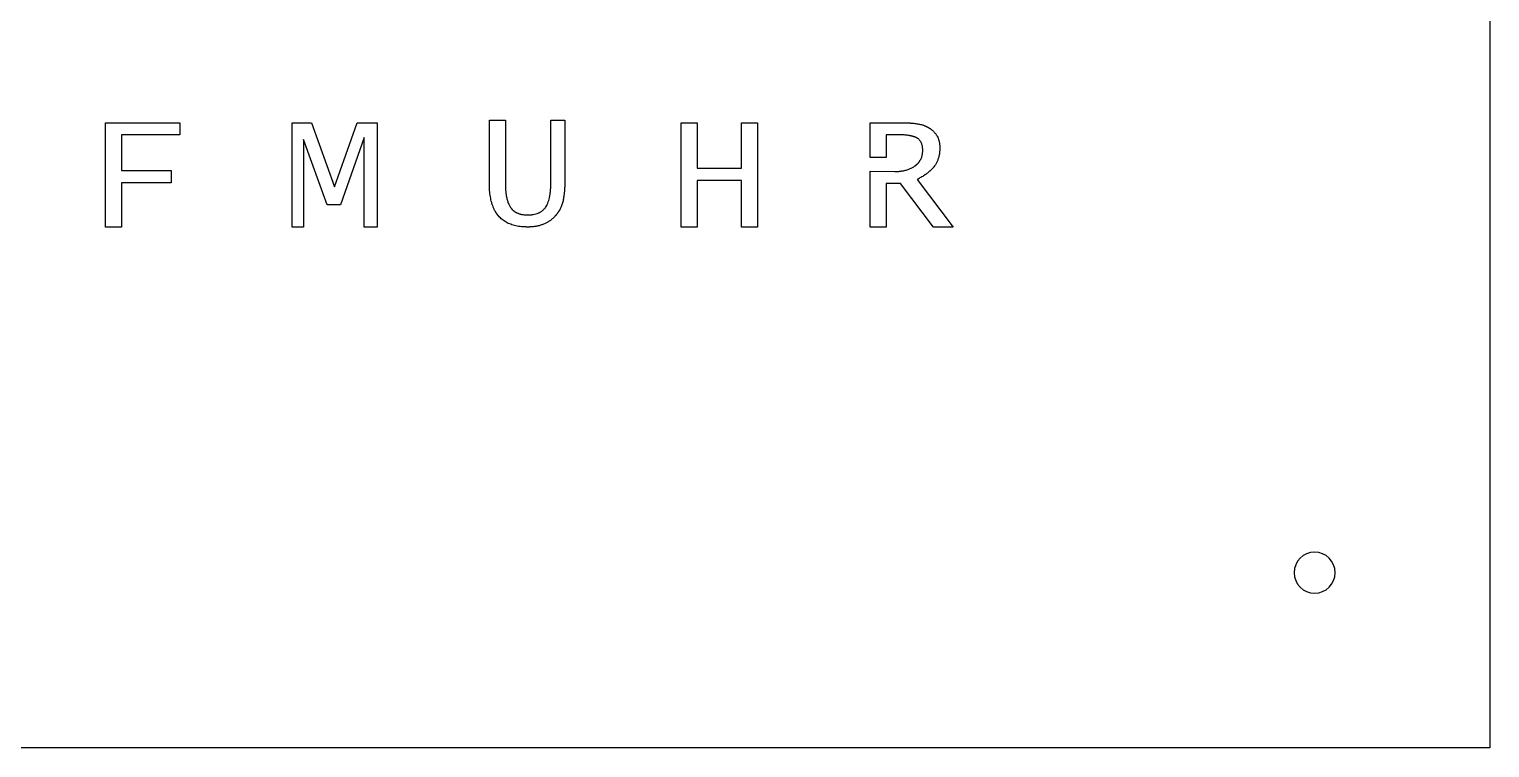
# Model space of a CAD drawing. Header units: millimetres. Extents: x -227 to 223, y -225 to 225.
# Drawn here: x 9.2 to 222.7, y -224.7 to -119.6 of the extents above; entities that cross this region are included whole.
import ezdxf

# ---------------------------------------------------------------- set-up
doc = ezdxf.new("R2010")
doc.units = ezdxf.units.MM
doc.layers.get('0').update_dxf_attribs({"linetype": 'CONTINUOUS'})

msp = doc.modelspace()

# ---------------------------------------------------------------- linework, layer by layer
for p, q in [((76.46, -132.94), (78.8, -132.94)), ((76.46, -142.17), (76.46, -132.94)), ((78.8, -132.94), (78.8, -142.2)), ((85.44, -142.14), (85.44, -132.94)), ((85.44, -132.94), (87.49, -132.94)), ((87.49, -132.94), (87.49, -141.8)), ((132.12, -138.42), (132.12, -133.31)), ((132.12, -133.31), (136.39, -133.31)), ((134.46, -135.07), (134.46, -138.42)), ((135.9, -135.07), (134.46, -135.07)), ((134.46, -138.42), (132.12, -138.42)), ((132.12, -148.56), (132.12, -140.42)), ((132.12, -140.42), (135.7, -140.44)), ((136.57, -142.22), (134.46, -142.22)), ((134.46, -142.22), (134.46, -148.56)), ((141.39, -148.56), (136.57, -142.22)), ((138.97, -141.62), (144.23, -148.56)), ((134.46, -148.56), (132.12, -148.56)), ((144.23, -148.56), (141.39, -148.56))]:
    msp.add_line(p, q)
for points in [[(-227.33, 225.31), (222.67, 225.31), (222.67, -224.69), (-227.33, -224.69)], [(20.35, -148.56), (20.35, -133.31), (31.2, -133.31), (31.2, -135.07), (22.69, -135.07), (22.69, -140.32), (29.95, -140.32), (29.95, -142.08), (22.69, -142.08), (22.69, -148.56)], [(47.66, -148.56), (47.66, -133.31), (50.48, -133.31), (53.83, -142.7), (53.85, -142.7), (57.15, -133.31), (60.08, -133.31), (60.08, -148.56), (58.17, -148.56), (58.17, -135.47), (58.14, -135.47), (54.71, -145.34), (52.74, -145.34), (49.31, -135.75), (49.29, -135.75), (49.29, -148.56)], [(104.5, -148.56), (104.5, -133.31), (106.84, -133.31), (106.84, -139.98), (113.29, -139.98), (113.29, -133.31), (115.65, -133.31), (115.65, -148.56), (113.29, -148.56), (113.29, -141.74), (106.84, -141.74), (106.84, -148.56)]]:
    msp.add_lwpolyline(points, close=True)
for points, knots in [([(136.39, -133.31), (136.39, -133.31), (136.39, -133.31), (136.39, -133.31), (136.39, -133.31), (136.4, -133.31), (136.41, -133.31), (136.42, -133.31), (136.43, -133.31), (136.45, -133.31), (136.47, -133.31), (136.5, -133.31), (136.52, -133.31), (136.56, -133.31), (136.6, -133.31), (136.66, -133.31), (136.73, -133.31), (136.82, -133.31), (136.92, -133.31), (137.02, -133.32), (137.13, -133.32), (137.26, -133.32), (137.42, -133.33), (137.61, -133.34), (137.8, -133.35), (138.03, -133.36), (138.31, -133.38), (138.63, -133.42), (138.93, -133.46), (139.2, -133.5), (139.46, -133.55), (139.69, -133.61), (139.89, -133.67), (140.02, -133.72), (140.08, -133.75)], [0, 0, 0, 0, 0.0001731, 0.0003462, 0.0006922, 0.0013839, 0.0020751, 0.0027657, 0.0041453, 0.0055227, 0.0082709, 0.0110103, 0.013741, 0.0164629, 0.0218803, 0.0272627, 0.03261, 0.0431995, 0.053649, 0.0639585, 0.0741283, 0.0841585, 0.1038005, 0.1228861, 0.1414165, 0.1593935, 0.1936939, 0.2258045, 0.255746, 0.2835442, 0.3092319, 0.332851, 0.354456, 0.3741184, 0.3741184, 0.3741184, 0.3741184]), ([(140.08, -133.75), (140.08, -133.75), (140.08, -133.75), (140.08, -133.75), (140.08, -133.75), (140.08, -133.75), (140.08, -133.75), (140.08, -133.75), (140.08, -133.75), (140.08, -133.75), (140.09, -133.75), (140.09, -133.75), (140.09, -133.75), (140.09, -133.75), (140.09, -133.75), (140.1, -133.75), (140.1, -133.76), (140.1, -133.76), (140.11, -133.76), (140.12, -133.76), (140.12, -133.77), (140.13, -133.77), (140.14, -133.77), (140.15, -133.78), (140.16, -133.78), (140.18, -133.79), (140.19, -133.8), (140.22, -133.81), (140.24, -133.82), (140.26, -133.83), (140.28, -133.84), (140.31, -133.85), (140.35, -133.87), (140.39, -133.89), (140.43, -133.91), (140.48, -133.93), (140.53, -133.96), (140.6, -134), (140.68, -134.05), (140.76, -134.09), (140.83, -134.14), (140.91, -134.19), (140.98, -134.24), (141.07, -134.31), (141.18, -134.4), (141.31, -134.51), (141.43, -134.63), (141.54, -134.76), (141.64, -134.88), (141.74, -135.02), (141.83, -135.15), (141.94, -135.34), (142.05, -135.6), (142.14, -135.86), (142.2, -136.08), (142.23, -136.25), (142.26, -136.43), (142.28, -136.61), (142.29, -136.76), (142.29, -136.89), (142.29, -136.98), (142.29, -137.05), (142.29, -137.14), (142.29, -137.25), (142.28, -137.37), (142.27, -137.54), (142.25, -137.75), (142.21, -137.99), (142.16, -138.22), (142.1, -138.44), (142.03, -138.66), (141.95, -138.87), (141.86, -139.08), (141.76, -139.27), (141.65, -139.46), (141.57, -139.58), (141.53, -139.64)], [0, 0, 0, 0, 0.0000097, 0.0000194, 0.0000389, 0.0000778, 0.0001168, 0.0001557, 0.0002336, 0.0003114, 0.0004671, 0.0006228, 0.0007784, 0.000934, 0.0012451, 0.001556, 0.0018669, 0.0024882, 0.0031089, 0.0037292, 0.004349, 0.0049683, 0.0062053, 0.0074404, 0.0086734, 0.0099045, 0.0123608, 0.0148092, 0.0172498, 0.0196827, 0.0221079, 0.0245255, 0.029338, 0.0341209, 0.0388744, 0.0435992, 0.0482957, 0.057606, 0.0668095, 0.0759106, 0.0849138, 0.093824, 0.1026457, 0.1113842, 0.1286302, 0.145606, 0.1623563, 0.1789277, 0.1953683, 0.2117274, 0.228055, 0.2444016, 0.2773395, 0.3109463, 0.3281227, 0.3456024, 0.3634268, 0.3816347, 0.4002627, 0.4097454, 0.4193458, 0.4259418, 0.4324941, 0.4454698, 0.4582785, 0.4709256, 0.4957573, 0.5200153, 0.5437526, 0.5670259, 0.5898958, 0.6124261, 0.6346841, 0.6567397, 0.6786651, 0.7005339, 0.7005339, 0.7005339, 0.7005339]), ([(138.97, -135.56), (138.97, -135.56), (138.97, -135.56), (138.97, -135.56), (138.96, -135.56), (138.96, -135.56), (138.96, -135.56), (138.96, -135.56), (138.96, -135.55), (138.96, -135.55), (138.95, -135.55), (138.95, -135.55), (138.94, -135.55), (138.94, -135.54), (138.93, -135.54), (138.92, -135.53), (138.91, -135.53), (138.9, -135.52), (138.89, -135.52), (138.88, -135.51), (138.86, -135.5), (138.84, -135.49), (138.81, -135.48), (138.78, -135.46), (138.74, -135.44), (138.69, -135.43), (138.65, -135.41), (138.6, -135.39), (138.54, -135.37), (138.46, -135.34), (138.36, -135.31), (138.25, -135.29), (138.14, -135.26), (138.03, -135.24), (137.91, -135.21), (137.74, -135.18), (137.51, -135.15), (137.23, -135.12), (136.92, -135.1), (136.6, -135.08), (136.25, -135.07), (136.02, -135.07), (135.9, -135.07)], [0, 0, 0, 0, 0.0000314, 0.0000628, 0.0001257, 0.0002515, 0.0003774, 0.0005034, 0.0007556, 0.0010081, 0.0015141, 0.0020215, 0.0025301, 0.0030401, 0.0040642, 0.0050935, 0.0061283, 0.0071686, 0.0082143, 0.0103223, 0.0124526, 0.0146055, 0.0167811, 0.0212016, 0.025716, 0.030326, 0.0350331, 0.0398388, 0.0447445, 0.0548607, 0.0653916, 0.0763456, 0.0877303, 0.0995524, 0.1118177, 0.1245316, 0.151323, 0.1799605, 0.210471, 0.2428766, 0.2771957, 0.3134437, 0.3134437, 0.3134437, 0.3134437]), ([(138.69, -139.61), (138.69, -139.61), (138.69, -139.61), (138.69, -139.61), (138.69, -139.61), (138.69, -139.61), (138.69, -139.61), (138.69, -139.61), (138.69, -139.61), (138.69, -139.61), (138.69, -139.61), (138.7, -139.61), (138.7, -139.61), (138.7, -139.6), (138.7, -139.6), (138.7, -139.6), (138.71, -139.6), (138.71, -139.59), (138.72, -139.59), (138.72, -139.58), (138.73, -139.58), (138.74, -139.57), (138.75, -139.57), (138.76, -139.56), (138.77, -139.55), (138.78, -139.54), (138.8, -139.52), (138.82, -139.5), (138.85, -139.49), (138.87, -139.47), (138.89, -139.45), (138.92, -139.42), (138.95, -139.39), (138.99, -139.36), (139.03, -139.32), (139.07, -139.28), (139.12, -139.23), (139.17, -139.16), (139.24, -139.08), (139.31, -138.99), (139.36, -138.9), (139.42, -138.82), (139.47, -138.73), (139.54, -138.6), (139.61, -138.44), (139.68, -138.24), (139.73, -138.03), (139.76, -137.85), (139.78, -137.71), (139.79, -137.59), (139.8, -137.5), (139.8, -137.42), (139.8, -137.36), (139.8, -137.31), (139.8, -137.24), (139.79, -137.12), (139.78, -136.95), (139.75, -136.76), (139.71, -136.58), (139.66, -136.41), (139.59, -136.25), (139.52, -136.11), (139.43, -135.97), (139.33, -135.85), (139.22, -135.74), (139.1, -135.64), (139.01, -135.58), (138.97, -135.56)], [0, 0, 0, 0, 0.0000113, 0.0000225, 0.0000451, 0.0000902, 0.0001353, 0.0001804, 0.0002706, 0.0003608, 0.0005412, 0.0007215, 0.0009017, 0.0010819, 0.0014422, 0.0018023, 0.0021623, 0.0028816, 0.0036002, 0.004318, 0.0050352, 0.0057517, 0.0071825, 0.0086105, 0.0100358, 0.0114583, 0.0142953, 0.0171216, 0.0199375, 0.0227433, 0.0255391, 0.0283253, 0.0338692, 0.0393771, 0.0448508, 0.0502923, 0.0557037, 0.0664434, 0.0770872, 0.0876521, 0.0981557, 0.1086159, 0.1190509, 0.129479, 0.1503836, 0.1714809, 0.192914, 0.2148201, 0.2259931, 0.237332, 0.2488514, 0.2546834, 0.2605657, 0.2660074, 0.2713791, 0.2819168, 0.3021963, 0.3214804, 0.3398554, 0.3574221, 0.3742965, 0.3906104, 0.4065102, 0.4221552, 0.4377133, 0.4533562, 0.4692536, 0.4692536, 0.4692536, 0.4692536]), ([(135.7, -140.44), (135.7, -140.44), (135.7, -140.44), (135.7, -140.44), (135.7, -140.44), (135.7, -140.44), (135.7, -140.44), (135.71, -140.44), (135.71, -140.44), (135.72, -140.44), (135.73, -140.44), (135.74, -140.44), (135.74, -140.44), (135.76, -140.44), (135.77, -140.44), (135.79, -140.44), (135.82, -140.44), (135.85, -140.44), (135.89, -140.44), (135.93, -140.44), (135.97, -140.44), (136.02, -140.44), (136.08, -140.43), (136.16, -140.43), (136.23, -140.43), (136.33, -140.42), (136.45, -140.41), (136.59, -140.39), (136.73, -140.37), (136.87, -140.35), (137, -140.33), (137.18, -140.29), (137.39, -140.24), (137.63, -140.16), (137.87, -140.08), (138.09, -139.98), (138.3, -139.87), (138.5, -139.75), (138.63, -139.66), (138.69, -139.61)], [0, 0, 0, 0, 0.0000616, 0.0001232, 0.0002464, 0.0004927, 0.000739, 0.0009851, 0.0014773, 0.0019692, 0.0029523, 0.0039342, 0.0049151, 0.0058949, 0.0078512, 0.0098033, 0.0117511, 0.015634, 0.0195, 0.0233491, 0.0271815, 0.0309972, 0.0385791, 0.0460957, 0.0535477, 0.0609361, 0.0755247, 0.089869, 0.1039763, 0.1178543, 0.131511, 0.1449547, 0.1712365, 0.1967758, 0.2216524, 0.2459517, 0.2697646, 0.2931862, 0.316316, 0.316316, 0.316316, 0.316316]), ([(141.53, -139.64), (141.53, -139.64), (141.53, -139.64), (141.53, -139.64), (141.52, -139.64), (141.52, -139.65), (141.52, -139.65), (141.52, -139.65), (141.52, -139.65), (141.52, -139.66), (141.51, -139.66), (141.51, -139.67), (141.51, -139.67), (141.5, -139.68), (141.49, -139.69), (141.49, -139.7), (141.47, -139.71), (141.46, -139.73), (141.44, -139.75), (141.43, -139.77), (141.41, -139.8), (141.38, -139.83), (141.35, -139.86), (141.32, -139.91), (141.28, -139.95), (141.24, -139.99), (141.2, -140.04), (141.15, -140.09), (141.08, -140.16), (140.99, -140.25), (140.9, -140.33), (140.81, -140.42), (140.67, -140.53), (140.5, -140.67), (140.28, -140.83), (140.05, -141), (139.8, -141.16), (139.53, -141.31), (139.26, -141.47), (139.06, -141.57), (138.97, -141.62)], [0, 0, 0, 0, 0.0000425, 0.0000851, 0.0001702, 0.0003405, 0.0005109, 0.0006812, 0.0010221, 0.0013631, 0.0020457, 0.002729, 0.0034129, 0.0040975, 0.0054688, 0.0068427, 0.0082195, 0.0109813, 0.0137543, 0.0165386, 0.0193344, 0.0221418, 0.0277919, 0.0334899, 0.0392368, 0.0450335, 0.050881, 0.0567802, 0.068737, 0.0809109, 0.0933084, 0.1059358, 0.1187989, 0.1452527, 0.1727125, 0.2012154, 0.2307948, 0.2614808, 0.2933008, 0.3262794, 0.3262794, 0.3262794, 0.3262794]), ([(77.83, -146.99), (77.83, -146.99), (77.83, -146.99), (77.83, -146.99), (77.83, -146.99), (77.83, -146.99), (77.83, -146.99), (77.82, -146.99), (77.82, -146.98), (77.82, -146.98), (77.82, -146.98), (77.82, -146.98), (77.81, -146.97), (77.81, -146.97), (77.81, -146.96), (77.8, -146.96), (77.79, -146.95), (77.79, -146.94), (77.78, -146.93), (77.77, -146.92), (77.76, -146.91), (77.74, -146.89), (77.73, -146.87), (77.71, -146.85), (77.69, -146.82), (77.66, -146.79), (77.64, -146.75), (77.61, -146.72), (77.58, -146.68), (77.55, -146.63), (77.51, -146.57), (77.46, -146.5), (77.41, -146.42), (77.36, -146.34), (77.3, -146.24), (77.23, -146.1), (77.14, -145.93), (77.07, -145.76), (76.99, -145.58), (76.92, -145.39), (76.86, -145.2), (76.78, -144.93), (76.69, -144.58), (76.61, -144.14), (76.54, -143.68), (76.49, -143.2), (76.46, -142.69), (76.46, -142.34), (76.46, -142.17)], [0, 0, 0, 0, 0.0000339, 0.0000678, 0.0001356, 0.0002713, 0.0004069, 0.0005426, 0.0008139, 0.0010853, 0.0013567, 0.0016281, 0.0021711, 0.0027142, 0.0032574, 0.0043443, 0.0054317, 0.0065196, 0.0076081, 0.0086971, 0.0108769, 0.0130589, 0.0152434, 0.0174302, 0.0218115, 0.0262032, 0.0306058, 0.0350199, 0.0394458, 0.043884, 0.0527992, 0.0617692, 0.0707977, 0.0798881, 0.089044, 0.1075645, 0.1263862, 0.1455342, 0.1650321, 0.1849025, 0.2051666, 0.2258445, 0.2685123, 0.3130492, 0.3595772, 0.4082039, 0.4590239, 0.5121202, 0.5121202, 0.5121202, 0.5121202]), ([(78.8, -142.2), (78.8, -142.2), (78.8, -142.2), (78.8, -142.2), (78.8, -142.2), (78.8, -142.21), (78.8, -142.21), (78.8, -142.21), (78.8, -142.22), (78.8, -142.23), (78.8, -142.24), (78.8, -142.25), (78.8, -142.26), (78.8, -142.28), (78.8, -142.3), (78.8, -142.32), (78.8, -142.36), (78.8, -142.4), (78.8, -142.45), (78.8, -142.5), (78.8, -142.55), (78.8, -142.61), (78.81, -142.69), (78.81, -142.78), (78.81, -142.88), (78.82, -143), (78.83, -143.15), (78.85, -143.33), (78.86, -143.5), (78.88, -143.67), (78.91, -143.83), (78.94, -144.04), (78.99, -144.29), (79.06, -144.57), (79.13, -144.83), (79.23, -145.08), (79.36, -145.38), (79.48, -145.59), (79.56, -145.71)], [0, 0, 0, 0, 0.000079, 0.000158, 0.0003161, 0.0006321, 0.0009479, 0.0012637, 0.0018948, 0.0025255, 0.0037856, 0.0050438, 0.0063001, 0.0075547, 0.0100583, 0.0125546, 0.0150436, 0.0199998, 0.024927, 0.0298251, 0.0346943, 0.0395346, 0.049129, 0.0586086, 0.0679742, 0.0772263, 0.0953924, 0.1131122, 0.1303914, 0.1472358, 0.163652, 0.1796468, 0.2104004, 0.2395651, 0.2672184, 0.2934505, 0.3183666, 0.3647203, 0.3647203, 0.3647203, 0.3647203]), ([(79.56, -145.71), (79.56, -145.71), (79.56, -145.71), (79.56, -145.71), (79.57, -145.71), (79.57, -145.71), (79.57, -145.71), (79.57, -145.71), (79.57, -145.71), (79.57, -145.71), (79.57, -145.72), (79.57, -145.72), (79.57, -145.72), (79.57, -145.72), (79.57, -145.72), (79.57, -145.72), (79.57, -145.73), (79.58, -145.73), (79.58, -145.73), (79.58, -145.74), (79.59, -145.74), (79.59, -145.75), (79.6, -145.75), (79.6, -145.76), (79.61, -145.77), (79.62, -145.78), (79.63, -145.8), (79.64, -145.81), (79.65, -145.83), (79.66, -145.84), (79.68, -145.86), (79.69, -145.88), (79.72, -145.91), (79.74, -145.94), (79.77, -145.97), (79.8, -146), (79.84, -146.04), (79.89, -146.08), (79.95, -146.14), (80.01, -146.19), (80.07, -146.24), (80.14, -146.29), (80.2, -146.33), (80.3, -146.39), (80.42, -146.46), (80.57, -146.53), (80.73, -146.59), (80.89, -146.65), (81.07, -146.7), (81.28, -146.74), (81.47, -146.77), (81.67, -146.79), (81.8, -146.79), (81.94, -146.8), (82.05, -146.8), (82.15, -146.8), (82.3, -146.79), (82.48, -146.78), (82.68, -146.76), (82.94, -146.72), (83.25, -146.66), (83.54, -146.56), (83.76, -146.46), (83.91, -146.38), (84.05, -146.29), (84.19, -146.19), (84.31, -146.08), (84.43, -145.97), (84.55, -145.85), (84.69, -145.67), (84.85, -145.41), (85.01, -145.07), (85.14, -144.69), (85.25, -144.26), (85.34, -143.8), (85.4, -143.28), (85.44, -142.73), (85.44, -142.34), (85.44, -142.14)], [0, 0, 0, 0, 0.0000081, 0.0000162, 0.0000325, 0.000065, 0.0000976, 0.0001301, 0.0001951, 0.0002601, 0.0003902, 0.0005202, 0.0006502, 0.0007802, 0.0010402, 0.0013001, 0.0015599, 0.0020793, 0.0025985, 0.0031174, 0.0036361, 0.0041545, 0.0051906, 0.0062258, 0.0072599, 0.0082932, 0.0103569, 0.0124171, 0.0144738, 0.0165273, 0.0185777, 0.0206252, 0.0247118, 0.0287884, 0.0328561, 0.0369163, 0.04097, 0.0490629, 0.0571449, 0.065226, 0.0733158, 0.0814243, 0.0895612, 0.0977361, 0.1142352, 0.1309977, 0.1480934, 0.1655883, 0.1835436, 0.2020159, 0.2308022, 0.2407112, 0.2610269, 0.2714446, 0.2820411, 0.2932389, 0.3042435, 0.3256893, 0.3464168, 0.3664672, 0.4047112, 0.4408543, 0.4583003, 0.4754155, 0.4922738, 0.5089527, 0.5255323, 0.542094, 0.5587199, 0.575491, 0.6103228, 0.6477395, 0.6882056, 0.7320891, 0.7796797, 0.8312048, 0.8868442, 0.946741, 0.946741, 0.946741, 0.946741]), ([(87.49, -141.8), (87.49, -141.8), (87.49, -141.8), (87.49, -141.8), (87.49, -141.8), (87.49, -141.8), (87.49, -141.81), (87.49, -141.81), (87.49, -141.82), (87.49, -141.83), (87.49, -141.84), (87.49, -141.86), (87.49, -141.87), (87.49, -141.89), (87.49, -141.92), (87.49, -141.95), (87.49, -141.98), (87.49, -142.03), (87.49, -142.09), (87.49, -142.15), (87.48, -142.21), (87.48, -142.28), (87.48, -142.38), (87.48, -142.49), (87.47, -142.6), (87.47, -142.74), (87.46, -142.92), (87.45, -143.13), (87.43, -143.33), (87.41, -143.53), (87.39, -143.72), (87.36, -143.96), (87.32, -144.25), (87.26, -144.58), (87.19, -144.89), (87.11, -145.18), (87.02, -145.45), (86.92, -145.69), (86.85, -145.84), (86.81, -145.91)], [0, 0, 0, 0, 0.0000933, 0.0001866, 0.0003731, 0.0007461, 0.001119, 0.0014918, 0.0022368, 0.0029814, 0.0044688, 0.005954, 0.007437, 0.0089178, 0.0118729, 0.0148192, 0.0177567, 0.0236055, 0.0294194, 0.0351982, 0.0409422, 0.0466513, 0.0579651, 0.06914, 0.0801763, 0.0910744, 0.1124573, 0.1332922, 0.1535825, 0.1733321, 0.192545, 0.2112257, 0.2470089, 0.2807268, 0.3124318, 0.3421871, 0.3700686, 0.3961685, 0.4205992, 0.4205992, 0.4205992, 0.4205992]), ([(86.81, -145.91), (86.81, -145.91), (86.81, -145.91), (86.81, -145.91), (86.81, -145.91), (86.81, -145.91), (86.81, -145.91), (86.81, -145.91), (86.81, -145.91), (86.81, -145.91), (86.81, -145.92), (86.81, -145.92), (86.81, -145.92), (86.8, -145.92), (86.8, -145.92), (86.8, -145.93), (86.8, -145.93), (86.8, -145.94), (86.79, -145.95), (86.79, -145.95), (86.78, -145.96), (86.78, -145.97), (86.77, -145.98), (86.77, -145.99), (86.76, -146.01), (86.75, -146.02), (86.73, -146.05), (86.72, -146.07), (86.7, -146.1), (86.69, -146.13), (86.67, -146.15), (86.65, -146.19), (86.62, -146.23), (86.59, -146.28), (86.56, -146.33), (86.52, -146.38), (86.48, -146.45), (86.42, -146.53), (86.35, -146.63), (86.28, -146.72), (86.21, -146.81), (86.13, -146.9), (86.05, -146.99), (85.95, -147.1), (85.82, -147.23), (85.65, -147.38), (85.47, -147.53), (85.29, -147.66), (85.1, -147.78), (84.91, -147.9), (84.71, -148.01), (84.43, -148.13), (84.06, -148.27), (83.68, -148.38), (83.36, -148.45), (83.12, -148.49), (82.86, -148.52), (82.65, -148.54), (82.47, -148.55), (82.34, -148.56), (82.23, -148.56), (82.14, -148.56), (82.05, -148.56), (81.95, -148.56), (81.79, -148.56), (81.6, -148.55), (81.38, -148.54), (81.09, -148.51), (80.73, -148.47), (80.33, -148.39), (79.94, -148.29), (79.58, -148.17), (79.23, -148.03), (78.91, -147.87), (78.61, -147.68), (78.33, -147.47), (78.06, -147.24), (77.9, -147.08), (77.83, -146.99)], [0, 0, 0, 0, 0.000012, 0.000024, 0.000049, 0.000098, 0.000147, 0.000196, 0.000294, 0.000392, 0.000588, 0.000784, 0.00098, 0.001176, 0.001568, 0.001959, 0.002351, 0.003133, 0.003915, 0.004697, 0.005478, 0.006259, 0.007819, 0.009377, 0.010933, 0.012487, 0.01559, 0.018686, 0.021775, 0.024856, 0.02793, 0.030997, 0.037111, 0.043198, 0.049258, 0.055293, 0.061302, 0.07325, 0.085106, 0.096877, 0.10857, 0.120189, 0.131743, 0.143236, 0.166068, 0.188741, 0.211309, 0.233828, 0.256353, 0.278942, 0.301648, 0.324526, 0.371, 0.418783, 0.443289, 0.46826, 0.493737, 0.519759, 0.532986, 0.546362, 0.559892, 0.566716, 0.57358, 0.585458, 0.597207, 0.620327, 0.642955, 0.665104, 0.708029, 0.749244, 0.788907, 0.827191, 0.864291, 0.900422, 0.935812, 0.970708, 1.005365, 1.040043, 1.040043, 1.040043, 1.040043]), ([(197.07, -196.09), (198.72, -196.09), (200.07, -197.44), (200.07, -199.09), (200.07, -199.09), (200.07, -200.74), (198.72, -202.09), (197.07, -202.09), (197.07, -202.09), (195.42, -202.09), (194.07, -200.74), (194.07, -199.09), (194.07, -199.09), (194.07, -197.44), (195.42, -196.09), (197.07, -196.09)], [0, 0, 0, 0, 0.25, 0.25, 0.25, 0.25, 0.5, 0.5, 0.5, 0.5, 0.75, 0.75, 0.75, 0.75, 1, 1, 1, 1])]:
    msp.add_open_spline(points, degree=3, knots=knots)

doc.saveas('drawing.dxf')
